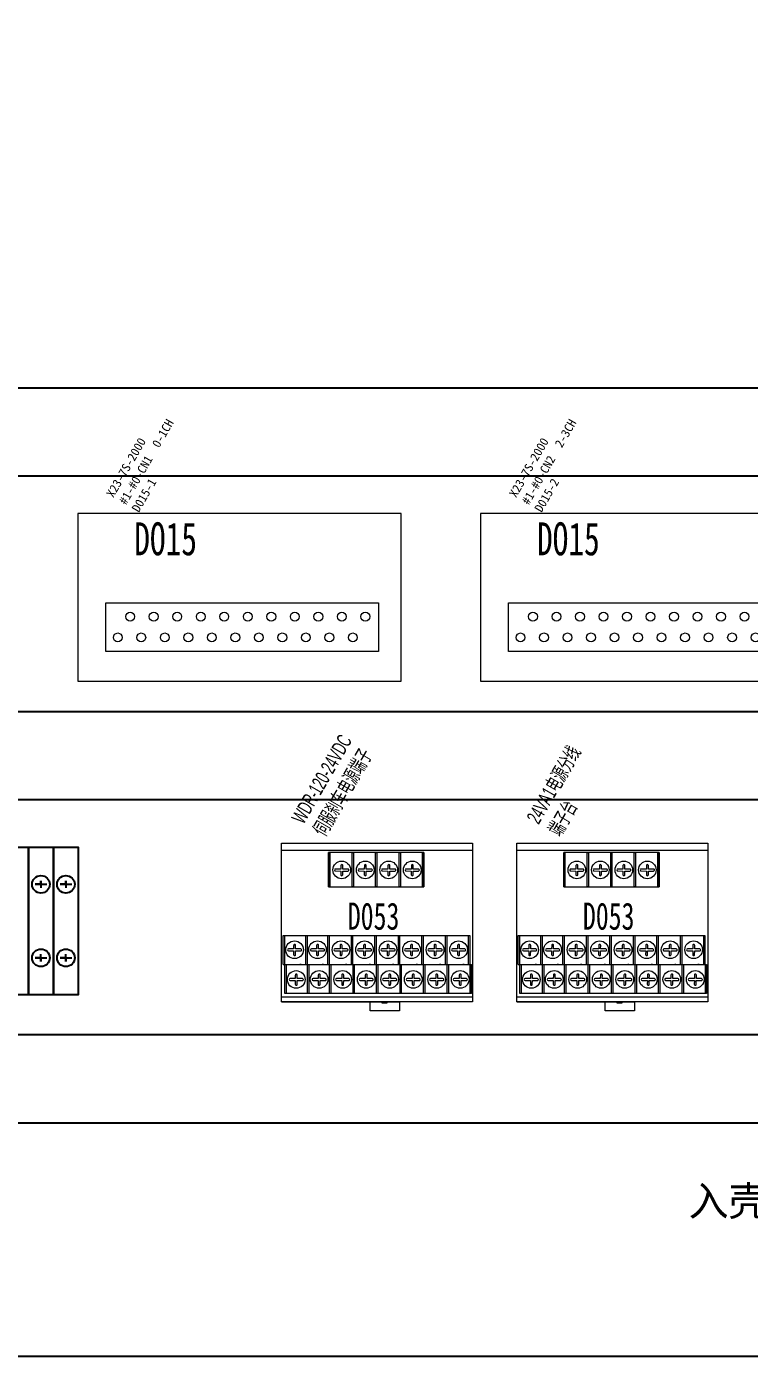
# Model space of a CAD drawing. Header units: millimetres. Extents: x 336 to 12810, y -1577 to 4105.
# Drawn here: x 6649 to 6895, y 940.4 to 1392.7 of the extents above; entities that cross this region are included whole.
import ezdxf

# ---------------------------------------------------------------- set-up
doc = ezdxf.new("R2010")
doc.units = ezdxf.units.MM
doc.layers.add('TEXT', color=2, linetype='Continuous')
doc.layers.add('细实线层', color=7, linetype='Continuous')
doc.styles.add('ST', font='', dxfattribs={"width": 0.8, "height": 300})
doc.styles.get("Standard").update_dxf_attribs({"font": ''})
doc.styles.add('宋', font='', dxfattribs={"width": 0.7})
doc.styles.add('样式 8', font='arial.ttf', dxfattribs={"width": 0.6, "height": 2.5})
doc.styles.get('ST').set_extended_font_data('SimSun')
doc.styles.get('Standard').set_extended_font_data('SimSun')
doc.styles.get('宋').set_extended_font_data('SimSun')

# ---------------------------------------------------------------- blocks, each defined once
blk = doc.blocks.new('D015')
at = {"lineweight": 0}
for p, q in [((4907.11, 1796), (4797.11, 1796)), ((4907.11, 1739), (4907.11, 1796)), ((4797.11, 1739), (4907.11, 1739))]:
    blk.add_line(p, q, dxfattribs=at)
for centre in [(4814.94, 1760.94), (4822.94, 1760.94), (4830.94, 1760.94), (4838.94, 1760.94), (4846.94, 1760.94), (4854.94, 1760.94), (4862.94, 1760.94), (4870.94, 1760.94), (4878.94, 1760.94), (4886.94, 1760.94), (4894.94, 1760.94), (4810.7, 1753.88), (4818.7, 1753.88), (4826.7, 1753.88), (4834.7, 1753.88), (4842.7, 1753.88), (4850.7, 1753.88), (4858.7, 1753.88), (4866.7, 1753.88), (4874.7, 1753.88), (4882.7, 1753.88), (4890.7, 1753.88)]:
    blk.add_circle(centre, 1.5, dxfattribs=at)
at = {"layer": '细实线层', "lineweight": 0}
for p, q in [((4797.11, 1796), (4797.11, 1739)), ((4806.62, 1749.13), (4806.62, 1765.59)), ((4806.62, 1765.59), (4899.47, 1765.59)), ((4899.47, 1765.59), (4899.47, 1749.13)), ((4899.47, 1749.13), (4806.62, 1749.13))]:
    blk.add_line(p, q, dxfattribs=at)
at = {"lineweight": 0, "insert": (4816.32, 1793.01), "char_height": 11.2, "width": 74.3703, "attachment_point": 1, "style": '宋'}
blk.add_mtext('DO15', dxfattribs=at)

msp = doc.modelspace()

# ---------------------------------------------------------------- linework, layer by layer
for p, q in [((7328.84, 1239.811), (6258.84, 1239.811)), ((6258.84, 1159.811), (7328.84, 1159.811)), ((6258.84, 1129.811), (7328.84, 1129.811)), ((6653.866, 1102.2), (6653.866, 1099.8)), ((6653.866, 1101), (6653.866, 1102.2)), ((6662.366, 1102.2), (6662.366, 1099.8)), ((6662.366, 1101), (6662.366, 1102.2)), ((7328.84, 1049.811), (6258.84, 1049.811))]:
    msp.add_line(p, q)
at = {"color": 0}
for p, q in [((6651.866, 1101), (6655.866, 1101)), ((6653.866, 1101), (6651.866, 1101)), ((6660.366, 1101), (6664.366, 1101)), ((6662.366, 1101), (6660.366, 1101)), ((6653.866, 1074.8), (6653.866, 1077.2)), ((6662.366, 1074.8), (6662.366, 1077.2)), ((6651.866, 1076), (6655.866, 1076)), ((6653.866, 1076), (6651.866, 1076)), ((6653.866, 1076), (6653.866, 1074.8)), ((6660.366, 1076), (6664.366, 1076)), ((6662.366, 1076), (6660.366, 1076)), ((6662.366, 1076), (6662.366, 1074.8))]:
    msp.add_line(p, q, dxfattribs=at)
at = {"lineweight": 0}
for p, q in [((6735.773, 1061.015), (6770.877, 1061.015)), ((6775.877, 1061.015), (6765.877, 1061.015)), ((6770.877, 1061.015), (6775.877, 1061.015)), ((6815.773, 1061.015), (6850.877, 1061.015)), ((6855.877, 1061.015), (6845.877, 1061.015)), ((6850.877, 1061.015), (6855.877, 1061.015))]:
    msp.add_line(p, q, dxfattribs=at)
at = {"color": 1}
msp.add_lwpolyline([(6148.29, 1948.1), (7905.608, 1948.1), (7905.608, 940.442), (6148.29, 940.442)], close=True, dxfattribs=at)
msp.add_lwpolyline([(6228.84, 1269.811), (7828.84, 1269.811), (7828.84, 1019.811), (6228.84, 1019.811)], close=True)
at = {"linetype": 'Continuous'}
for points in [[(6641.116, 1063.5), (6649.616, 1063.5), (6649.616, 1113.5), (6641.116, 1113.5)], [(6649.616, 1063.5), (6658.116, 1063.5), (6658.116, 1113.5), (6649.616, 1113.5)], [(6658.116, 1063.5), (6666.616, 1063.5), (6666.616, 1113.5), (6658.116, 1113.5)]]:
    msp.add_lwpolyline(points, close=True, dxfattribs=at)
at = {"lineweight": 0}
for points in [[(6735.773, 1115.015), (6800.773, 1115.015), (6800.773, 1061.015), (6735.773, 1061.015)], [(6735.773, 1112.63), (6800.773, 1112.63), (6800.773, 1062.661), (6735.773, 1062.661)], [(6815.773, 1115.015), (6880.773, 1115.015), (6880.773, 1061.015), (6815.773, 1061.015)], [(6815.773, 1112.63), (6880.773, 1112.63), (6880.773, 1062.661), (6815.773, 1062.661)], [(6751.758, 1100.186), (6784.196, 1100.186), (6784.196, 1111.858), (6751.758, 1111.858)], [(6751.758, 1111.858), (6752.196, 1111.858), (6752.196, 1100.186), (6751.758, 1100.186)], [(6759.758, 1111.858), (6760.196, 1111.858), (6760.196, 1100.186), (6759.758, 1100.186)], [(6767.758, 1111.858), (6768.196, 1111.858), (6768.196, 1100.186), (6767.758, 1100.186)], [(6775.758, 1111.858), (6776.196, 1111.858), (6776.196, 1100.186), (6775.758, 1100.186)], [(6775.758, 1111.858), (6776.196, 1111.858), (6776.196, 1100.186), (6775.758, 1100.186)], [(6783.758, 1111.858), (6784.196, 1111.858), (6784.196, 1100.186), (6783.758, 1100.186)], [(6831.758, 1111.858), (6832.196, 1111.858), (6832.196, 1100.186), (6831.758, 1100.186)], [(6831.758, 1100.186), (6864.196, 1100.186), (6864.196, 1111.858), (6831.758, 1111.858)], [(6839.758, 1111.858), (6840.196, 1111.858), (6840.196, 1100.186), (6839.758, 1100.186)], [(6847.758, 1111.858), (6848.196, 1111.858), (6848.196, 1100.186), (6847.758, 1100.186)], [(6855.758, 1111.858), (6856.196, 1111.858), (6856.196, 1100.186), (6855.758, 1100.186)], [(6855.758, 1111.858), (6856.196, 1111.858), (6856.196, 1100.186), (6855.758, 1100.186)], [(6863.758, 1111.858), (6864.196, 1111.858), (6864.196, 1100.186), (6863.758, 1100.186)], [(6765.877, 1061.015), (6775.877, 1061.015), (6775.877, 1058.015), (6765.877, 1058.015)], [(6769.965, 1061.015), (6771.579, 1061.015), (6771.579, 1060.581), (6769.965, 1060.581)], [(6770.877, 1061.015), (6772.587, 1061.015), (6772.587, 1061.015), (6770.877, 1061.015)], [(6845.877, 1061.015), (6855.877, 1061.015), (6855.877, 1058.015), (6845.877, 1058.015)], [(6849.965, 1061.015), (6851.579, 1061.015), (6851.579, 1060.581), (6849.965, 1060.581)], [(6850.877, 1061.015), (6852.587, 1061.015), (6852.587, 1061.015), (6850.877, 1061.015)]]:
    msp.add_lwpolyline(points, close=True, dxfattribs=at)
for points in [[(6754.143, 1105.542), (6755.912, 1105.528)], [(6755.917, 1106.198), (6754.148, 1106.21)], [(6755.912, 1105.528), (6755.902, 1104.265)], [(6755.93, 1107.383), (6755.926, 1107.383), (6755.917, 1106.198)], [(6756.57, 1104.26), (6756.574, 1104.26), (6756.583, 1105.523)], [(6756.583, 1105.523), (6758.324, 1105.51), (6758.324, 1105.514)], [(6756.588, 1106.193), (6756.597, 1107.378)], [(6758.329, 1106.182), (6756.588, 1106.193)], [(6762.143, 1105.542), (6763.912, 1105.528)], [(6763.917, 1106.198), (6762.148, 1106.21)], [(6763.912, 1105.528), (6763.902, 1104.265)], [(6763.93, 1107.383), (6763.926, 1107.383), (6763.917, 1106.198)], [(6764.57, 1104.26), (6764.574, 1104.26), (6764.583, 1105.523)], [(6764.583, 1105.523), (6766.324, 1105.51), (6766.324, 1105.514)], [(6764.588, 1106.193), (6764.597, 1107.378)], [(6766.329, 1106.182), (6764.588, 1106.193)], [(6770.143, 1105.542), (6771.912, 1105.528)], [(6771.917, 1106.198), (6770.148, 1106.21)], [(6771.912, 1105.528), (6771.902, 1104.265)], [(6771.93, 1107.383), (6771.926, 1107.383), (6771.917, 1106.198)], [(6772.57, 1104.26), (6772.574, 1104.26), (6772.583, 1105.523)], [(6772.583, 1105.523), (6774.324, 1105.51), (6774.324, 1105.514)], [(6772.588, 1106.193), (6772.597, 1107.378)], [(6774.329, 1106.182), (6772.588, 1106.193)], [(6778.143, 1105.542), (6779.912, 1105.528)], [(6779.917, 1106.198), (6778.148, 1106.21)], [(6779.912, 1105.528), (6779.902, 1104.265)], [(6779.93, 1107.383), (6779.926, 1107.383), (6779.917, 1106.198)], [(6780.57, 1104.26), (6780.574, 1104.26), (6780.583, 1105.523)], [(6780.583, 1105.523), (6782.324, 1105.51), (6782.324, 1105.514)], [(6780.588, 1106.193), (6780.597, 1107.378)], [(6782.329, 1106.182), (6780.588, 1106.193)], [(6834.143, 1105.542), (6835.912, 1105.528)], [(6835.917, 1106.198), (6834.148, 1106.21)], [(6835.912, 1105.528), (6835.902, 1104.265)], [(6835.93, 1107.383), (6835.926, 1107.383), (6835.917, 1106.198)], [(6836.57, 1104.26), (6836.574, 1104.26), (6836.583, 1105.523)], [(6836.583, 1105.523), (6838.324, 1105.51), (6838.324, 1105.514)], [(6836.588, 1106.193), (6836.597, 1107.378)], [(6838.329, 1106.182), (6836.588, 1106.193)], [(6842.143, 1105.542), (6843.912, 1105.528)], [(6843.917, 1106.198), (6842.148, 1106.21)], [(6843.912, 1105.528), (6843.902, 1104.265)], [(6843.93, 1107.383), (6843.926, 1107.383), (6843.917, 1106.198)], [(6844.57, 1104.26), (6844.574, 1104.26), (6844.583, 1105.523)], [(6844.583, 1105.523), (6846.324, 1105.51), (6846.324, 1105.514)], [(6844.588, 1106.193), (6844.597, 1107.378)], [(6846.329, 1106.182), (6844.588, 1106.193)], [(6850.143, 1105.542), (6851.912, 1105.528)], [(6851.917, 1106.198), (6850.148, 1106.21)], [(6851.912, 1105.528), (6851.902, 1104.265)], [(6851.93, 1107.383), (6851.926, 1107.383), (6851.917, 1106.198)], [(6852.57, 1104.26), (6852.574, 1104.26), (6852.583, 1105.523)], [(6852.583, 1105.523), (6854.324, 1105.51), (6854.324, 1105.514)], [(6852.588, 1106.193), (6852.597, 1107.378)], [(6854.329, 1106.182), (6852.588, 1106.193)], [(6858.143, 1105.542), (6859.912, 1105.528)], [(6859.917, 1106.198), (6858.148, 1106.21)], [(6859.912, 1105.528), (6859.902, 1104.265)], [(6859.93, 1107.383), (6859.926, 1107.383), (6859.917, 1106.198)], [(6860.57, 1104.26), (6860.574, 1104.26), (6860.583, 1105.523)], [(6860.583, 1105.523), (6862.324, 1105.51), (6862.324, 1105.514)], [(6860.588, 1106.193), (6860.597, 1107.378)], [(6862.329, 1106.182), (6860.588, 1106.193)], [(6736.276, 1083.59), (6799.84, 1083.59)], [(6736.276, 1073.737), (6736.276, 1083.59), (6736.714, 1083.59), (6736.714, 1073.737)], [(6744.003, 1073.737), (6744.003, 1083.59), (6744.441, 1083.59), (6744.441, 1073.737)], [(6751.508, 1073.737), (6751.508, 1083.59), (6751.946, 1083.59), (6751.946, 1073.737)], [(6759.508, 1073.737), (6759.508, 1083.59), (6759.946, 1083.59), (6759.946, 1073.737)], [(6767.508, 1073.737), (6767.508, 1083.59), (6767.946, 1083.59), (6767.946, 1073.737)], [(6775.508, 1073.737), (6775.508, 1083.59), (6775.946, 1083.59), (6775.946, 1073.737)], [(6783.508, 1073.737), (6783.508, 1083.59), (6783.946, 1083.59), (6783.946, 1073.737)], [(6791.508, 1073.737), (6791.508, 1083.59), (6791.946, 1083.59), (6791.946, 1073.737)], [(6799.402, 1073.737), (6799.402, 1083.59), (6799.84, 1083.59), (6799.84, 1073.737)], [(6816.276, 1083.59), (6879.84, 1083.59)], [(6816.276, 1073.737), (6816.276, 1083.59), (6816.714, 1083.59), (6816.714, 1073.737)], [(6824.003, 1073.737), (6824.003, 1083.59), (6824.441, 1083.59), (6824.441, 1073.737)], [(6831.508, 1073.737), (6831.508, 1083.59), (6831.946, 1083.59), (6831.946, 1073.737)], [(6839.508, 1073.737), (6839.508, 1083.59), (6839.946, 1083.59), (6839.946, 1073.737)], [(6847.508, 1073.737), (6847.508, 1083.59), (6847.946, 1083.59), (6847.946, 1073.737)], [(6855.508, 1073.737), (6855.508, 1083.59), (6855.946, 1083.59), (6855.946, 1073.737)], [(6863.508, 1073.737), (6863.508, 1083.59), (6863.946, 1083.59), (6863.946, 1073.737)], [(6871.508, 1073.737), (6871.508, 1083.59), (6871.946, 1083.59), (6871.946, 1073.737)], [(6879.402, 1073.737), (6879.402, 1083.59), (6879.84, 1083.59), (6879.84, 1073.737)], [(6738.093, 1078.376), (6739.861, 1078.363)], [(6739.866, 1079.032), (6738.098, 1079.044)], [(6739.861, 1078.363), (6739.852, 1077.1)], [(6739.879, 1080.217), (6739.875, 1080.217), (6739.866, 1079.032)], [(6740.519, 1077.095), (6740.523, 1077.095), (6740.533, 1078.358)], [(6740.533, 1078.358), (6742.273, 1078.344), (6742.274, 1078.348)], [(6740.538, 1079.028), (6740.547, 1080.212)], [(6742.279, 1079.016), (6740.538, 1079.028)], [(6745.893, 1078.392), (6747.662, 1078.379)], [(6747.667, 1079.048), (6745.899, 1079.06)], [(6747.662, 1078.379), (6747.652, 1077.116)], [(6747.68, 1080.233), (6747.676, 1080.233), (6747.667, 1079.048)], [(6748.32, 1077.111), (6748.324, 1077.11), (6748.334, 1078.373)], [(6748.334, 1078.373), (6750.074, 1078.36), (6750.074, 1078.364)], [(6748.339, 1079.043), (6748.348, 1080.228)], [(6750.079, 1079.032), (6748.339, 1079.043)], [(6753.893, 1078.392), (6755.662, 1078.379)], [(6755.667, 1079.048), (6753.899, 1079.06)], [(6755.662, 1078.379), (6755.652, 1077.116)], [(6755.68, 1080.233), (6755.676, 1080.233), (6755.667, 1079.048)], [(6756.32, 1077.111), (6756.324, 1077.11), (6756.334, 1078.373)], [(6756.334, 1078.373), (6758.074, 1078.36), (6758.074, 1078.364)], [(6756.339, 1079.043), (6756.348, 1080.228)], [(6758.079, 1079.032), (6756.339, 1079.043)], [(6761.893, 1078.392), (6763.662, 1078.379)], [(6763.667, 1079.048), (6761.899, 1079.06)], [(6763.662, 1078.379), (6763.652, 1077.116)], [(6763.68, 1080.233), (6763.676, 1080.233), (6763.667, 1079.048)], [(6764.32, 1077.111), (6764.324, 1077.11), (6764.334, 1078.373)], [(6764.334, 1078.373), (6766.074, 1078.36), (6766.074, 1078.364)], [(6764.339, 1079.043), (6764.348, 1080.228)], [(6766.079, 1079.032), (6764.339, 1079.043)], [(6769.893, 1078.392), (6771.662, 1078.379)], [(6771.667, 1079.048), (6769.899, 1079.06)], [(6771.662, 1078.379), (6771.652, 1077.116)], [(6771.68, 1080.233), (6771.676, 1080.233), (6771.667, 1079.048)], [(6772.32, 1077.111), (6772.324, 1077.11), (6772.334, 1078.373)], [(6772.334, 1078.373), (6774.074, 1078.36), (6774.074, 1078.364)], [(6772.339, 1079.043), (6772.348, 1080.228)], [(6774.079, 1079.032), (6772.339, 1079.043)], [(6777.893, 1078.392), (6779.662, 1078.379)], [(6779.667, 1079.048), (6777.899, 1079.06)], [(6779.662, 1078.379), (6779.652, 1077.116)], [(6779.68, 1080.233), (6779.676, 1080.233), (6779.667, 1079.048)], [(6780.32, 1077.111), (6780.324, 1077.11), (6780.334, 1078.373)], [(6780.334, 1078.373), (6782.074, 1078.36), (6782.074, 1078.364)], [(6780.339, 1079.043), (6780.348, 1080.228)], [(6782.079, 1079.032), (6780.339, 1079.043)], [(6785.893, 1078.392), (6787.662, 1078.379)], [(6787.667, 1079.048), (6785.899, 1079.06)], [(6787.662, 1078.379), (6787.652, 1077.116)], [(6787.68, 1080.233), (6787.676, 1080.233), (6787.667, 1079.048)], [(6788.32, 1077.111), (6788.324, 1077.11), (6788.334, 1078.373)], [(6788.334, 1078.373), (6790.074, 1078.36), (6790.074, 1078.364)], [(6788.339, 1079.043), (6788.348, 1080.228)], [(6790.079, 1079.032), (6788.339, 1079.043)], [(6793.893, 1078.392), (6795.662, 1078.379)], [(6795.667, 1079.048), (6793.899, 1079.06)], [(6795.662, 1078.379), (6795.652, 1077.116)], [(6795.68, 1080.233), (6795.676, 1080.233), (6795.667, 1079.048)], [(6796.32, 1077.111), (6796.324, 1077.11), (6796.334, 1078.373)], [(6796.334, 1078.373), (6798.074, 1078.36), (6798.074, 1078.364)], [(6796.339, 1079.043), (6796.348, 1080.228)], [(6798.079, 1079.032), (6796.339, 1079.043)], [(6818.093, 1078.376), (6819.861, 1078.363)], [(6819.866, 1079.032), (6818.098, 1079.044)], [(6819.861, 1078.363), (6819.852, 1077.1)], [(6819.879, 1080.217), (6819.875, 1080.217), (6819.866, 1079.032)], [(6820.519, 1077.095), (6820.523, 1077.095), (6820.533, 1078.358)], [(6820.533, 1078.358), (6822.273, 1078.344), (6822.274, 1078.348)], [(6820.538, 1079.028), (6820.547, 1080.212)], [(6822.279, 1079.016), (6820.538, 1079.028)], [(6825.893, 1078.392), (6827.662, 1078.379)], [(6827.667, 1079.048), (6825.899, 1079.06)], [(6827.662, 1078.379), (6827.652, 1077.116)], [(6827.68, 1080.233), (6827.676, 1080.233), (6827.667, 1079.048)], [(6828.32, 1077.111), (6828.324, 1077.11), (6828.334, 1078.373)], [(6828.334, 1078.373), (6830.074, 1078.36), (6830.074, 1078.364)], [(6828.339, 1079.043), (6828.348, 1080.228)], [(6830.079, 1079.032), (6828.339, 1079.043)], [(6833.893, 1078.392), (6835.662, 1078.379)], [(6835.667, 1079.048), (6833.899, 1079.06)], [(6835.662, 1078.379), (6835.652, 1077.116)], [(6835.68, 1080.233), (6835.676, 1080.233), (6835.667, 1079.048)], [(6836.32, 1077.111), (6836.324, 1077.11), (6836.334, 1078.373)], [(6836.334, 1078.373), (6838.074, 1078.36), (6838.074, 1078.364)], [(6836.339, 1079.043), (6836.348, 1080.228)], [(6838.079, 1079.032), (6836.339, 1079.043)], [(6841.893, 1078.392), (6843.662, 1078.379)], [(6843.667, 1079.048), (6841.899, 1079.06)], [(6843.662, 1078.379), (6843.652, 1077.116)], [(6843.68, 1080.233), (6843.676, 1080.233), (6843.667, 1079.048)], [(6844.32, 1077.111), (6844.324, 1077.11), (6844.334, 1078.373)], [(6844.334, 1078.373), (6846.074, 1078.36), (6846.074, 1078.364)], [(6844.339, 1079.043), (6844.348, 1080.228)], [(6846.079, 1079.032), (6844.339, 1079.043)], [(6849.893, 1078.392), (6851.662, 1078.379)], [(6851.667, 1079.048), (6849.899, 1079.06)], [(6851.662, 1078.379), (6851.652, 1077.116)], [(6851.68, 1080.233), (6851.676, 1080.233), (6851.667, 1079.048)], [(6852.32, 1077.111), (6852.324, 1077.11), (6852.334, 1078.373)], [(6852.334, 1078.373), (6854.074, 1078.36), (6854.074, 1078.364)], [(6852.339, 1079.043), (6852.348, 1080.228)], [(6854.079, 1079.032), (6852.339, 1079.043)], [(6857.893, 1078.392), (6859.662, 1078.379)], [(6859.667, 1079.048), (6857.899, 1079.06)], [(6859.662, 1078.379), (6859.652, 1077.116)], [(6859.68, 1080.233), (6859.676, 1080.233), (6859.667, 1079.048)], [(6860.32, 1077.111), (6860.324, 1077.11), (6860.334, 1078.373)], [(6860.334, 1078.373), (6862.074, 1078.36), (6862.074, 1078.364)], [(6860.339, 1079.043), (6860.348, 1080.228)], [(6862.079, 1079.032), (6860.339, 1079.043)], [(6865.893, 1078.392), (6867.662, 1078.379)], [(6867.667, 1079.048), (6865.899, 1079.06)], [(6867.662, 1078.379), (6867.652, 1077.116)], [(6867.68, 1080.233), (6867.676, 1080.233), (6867.667, 1079.048)], [(6868.32, 1077.111), (6868.324, 1077.11), (6868.334, 1078.373)], [(6868.334, 1078.373), (6870.074, 1078.36), (6870.074, 1078.364)], [(6868.339, 1079.043), (6868.348, 1080.228)], [(6870.079, 1079.032), (6868.339, 1079.043)], [(6873.893, 1078.392), (6875.662, 1078.379)], [(6875.667, 1079.048), (6873.899, 1079.06)], [(6875.662, 1078.379), (6875.652, 1077.116)], [(6875.68, 1080.233), (6875.676, 1080.233), (6875.667, 1079.048)], [(6876.32, 1077.111), (6876.324, 1077.11), (6876.334, 1078.373)], [(6876.334, 1078.373), (6878.074, 1078.36), (6878.074, 1078.364)], [(6876.339, 1079.043), (6876.348, 1080.228)], [(6878.079, 1079.032), (6876.339, 1079.043)], [(6736.276, 1073.737), (6800.405, 1073.737)], [(6737.278, 1073.737), (6737.278, 1063.884), (6736.84, 1063.884), (6736.84, 1073.737)], [(6799.967, 1073.737), (6799.967, 1063.884), (6736.84, 1063.884), (6736.84, 1073.737)], [(6736.84, 1073.737), (6737.278, 1073.737)], [(6742.467, 1073.737), (6742.029, 1073.737)], [(6745.006, 1073.737), (6745.006, 1063.884), (6744.568, 1063.884), (6744.568, 1073.737)], [(6744.568, 1073.737), (6745.006, 1073.737)], [(6749.972, 1073.737), (6749.534, 1073.737)], [(6752.511, 1073.737), (6752.511, 1063.884), (6752.073, 1063.884), (6752.073, 1073.737)], [(6752.073, 1073.737), (6752.511, 1073.737)], [(6757.972, 1073.737), (6757.534, 1073.737)], [(6760.511, 1073.737), (6760.511, 1063.884), (6760.073, 1063.884), (6760.073, 1073.737)], [(6760.073, 1073.737), (6760.511, 1073.737)], [(6765.972, 1073.737), (6765.534, 1073.737)], [(6768.511, 1073.737), (6768.511, 1063.884), (6768.073, 1063.884), (6768.073, 1073.737)], [(6768.073, 1073.737), (6768.511, 1073.737)], [(6773.972, 1073.737), (6773.534, 1073.737)], [(6776.511, 1073.737), (6776.511, 1063.884), (6776.073, 1063.884), (6776.073, 1073.737)], [(6776.073, 1073.737), (6776.511, 1073.737)], [(6781.972, 1073.737), (6781.534, 1073.737)], [(6784.511, 1073.737), (6784.511, 1063.884), (6784.073, 1063.884), (6784.073, 1073.737)], [(6784.073, 1073.737), (6784.511, 1073.737)], [(6789.972, 1073.737), (6789.534, 1073.737)], [(6792.511, 1073.737), (6792.511, 1063.884), (6792.073, 1063.884), (6792.073, 1073.737)], [(6792.073, 1073.737), (6792.511, 1073.737)], [(6797.866, 1073.737), (6797.428, 1073.737)], [(6800.405, 1073.737), (6800.405, 1063.884), (6799.967, 1063.884), (6799.967, 1073.737)], [(6816.276, 1073.737), (6880.405, 1073.737)], [(6879.967, 1073.737), (6879.967, 1063.884), (6816.84, 1063.884), (6816.84, 1073.737)], [(6817.278, 1073.737), (6817.278, 1063.884), (6816.84, 1063.884), (6816.84, 1073.737)], [(6816.84, 1073.737), (6817.278, 1073.737)], [(6822.467, 1073.737), (6822.029, 1073.737)], [(6825.006, 1073.737), (6825.006, 1063.884), (6824.568, 1063.884), (6824.568, 1073.737)], [(6824.568, 1073.737), (6825.006, 1073.737)], [(6829.972, 1073.737), (6829.534, 1073.737)], [(6832.511, 1073.737), (6832.511, 1063.884), (6832.073, 1063.884), (6832.073, 1073.737)], [(6832.073, 1073.737), (6832.511, 1073.737)], [(6837.972, 1073.737), (6837.534, 1073.737)], [(6840.511, 1073.737), (6840.511, 1063.884), (6840.073, 1063.884), (6840.073, 1073.737)], [(6840.073, 1073.737), (6840.511, 1073.737)], [(6845.972, 1073.737), (6845.534, 1073.737)], [(6848.511, 1073.737), (6848.511, 1063.884), (6848.073, 1063.884), (6848.073, 1073.737)], [(6848.073, 1073.737), (6848.511, 1073.737)], [(6853.972, 1073.737), (6853.534, 1073.737)], [(6856.511, 1073.737), (6856.511, 1063.884), (6856.073, 1063.884), (6856.073, 1073.737)], [(6856.073, 1073.737), (6856.511, 1073.737)], [(6861.972, 1073.737), (6861.534, 1073.737)], [(6864.511, 1073.737), (6864.511, 1063.884), (6864.073, 1063.884), (6864.073, 1073.737)], [(6864.073, 1073.737), (6864.511, 1073.737)], [(6869.972, 1073.737), (6869.534, 1073.737)], [(6872.511, 1073.737), (6872.511, 1063.884), (6872.073, 1063.884), (6872.073, 1073.737)], [(6872.073, 1073.737), (6872.511, 1073.737)], [(6877.866, 1073.737), (6877.428, 1073.737)], [(6880.405, 1073.737), (6880.405, 1063.884), (6879.967, 1063.884), (6879.967, 1073.737)], [(6738.657, 1068.285), (6740.426, 1068.271)], [(6740.431, 1068.941), (6738.662, 1068.952)], [(6740.426, 1068.271), (6740.416, 1067.008)], [(6740.444, 1070.126), (6740.44, 1070.126), (6740.431, 1068.941)], [(6741.084, 1067.003), (6741.088, 1067.003), (6741.097, 1068.266)], [(6741.097, 1068.266), (6742.838, 1068.253), (6742.838, 1068.257)], [(6741.102, 1068.936), (6741.112, 1070.121)], [(6742.843, 1068.924), (6741.102, 1068.936)], [(6746.458, 1068.3), (6748.226, 1068.287)], [(6748.231, 1068.956), (6746.463, 1068.968)], [(6748.226, 1068.287), (6748.217, 1067.024)], [(6748.244, 1070.141), (6748.24, 1070.141), (6748.231, 1068.956)], [(6748.884, 1067.019), (6748.888, 1067.019), (6748.898, 1068.282)], [(6748.898, 1068.282), (6750.638, 1068.268), (6750.638, 1068.272)], [(6748.903, 1068.952), (6748.912, 1070.136)], [(6750.644, 1068.94), (6748.903, 1068.952)], [(6754.458, 1068.3), (6756.226, 1068.287)], [(6756.231, 1068.956), (6754.463, 1068.968)], [(6756.226, 1068.287), (6756.217, 1067.024)], [(6756.244, 1070.141), (6756.24, 1070.141), (6756.231, 1068.956)], [(6756.884, 1067.019), (6756.888, 1067.019), (6756.898, 1068.282)], [(6756.898, 1068.282), (6758.638, 1068.268), (6758.638, 1068.272)], [(6756.903, 1068.952), (6756.912, 1070.136)], [(6758.644, 1068.94), (6756.903, 1068.952)], [(6762.458, 1068.3), (6764.226, 1068.287)], [(6764.231, 1068.956), (6762.463, 1068.968)], [(6764.226, 1068.287), (6764.217, 1067.024)], [(6764.244, 1070.141), (6764.24, 1070.141), (6764.231, 1068.956)], [(6764.884, 1067.019), (6764.888, 1067.019), (6764.898, 1068.282)], [(6764.898, 1068.282), (6766.638, 1068.268), (6766.638, 1068.272)], [(6764.903, 1068.952), (6764.912, 1070.136)], [(6766.644, 1068.94), (6764.903, 1068.952)], [(6770.458, 1068.3), (6772.226, 1068.287)], [(6772.231, 1068.956), (6770.463, 1068.968)], [(6772.226, 1068.287), (6772.217, 1067.024)], [(6772.244, 1070.141), (6772.24, 1070.141), (6772.231, 1068.956)], [(6772.884, 1067.019), (6772.888, 1067.019), (6772.898, 1068.282)], [(6772.898, 1068.282), (6774.638, 1068.268), (6774.638, 1068.272)], [(6772.903, 1068.952), (6772.912, 1070.136)], [(6774.644, 1068.94), (6772.903, 1068.952)], [(6778.458, 1068.3), (6780.226, 1068.287)], [(6780.231, 1068.956), (6778.463, 1068.968)], [(6780.226, 1068.287), (6780.217, 1067.024)], [(6780.244, 1070.141), (6780.24, 1070.141), (6780.231, 1068.956)], [(6780.884, 1067.019), (6780.888, 1067.019), (6780.898, 1068.282)], [(6780.898, 1068.282), (6782.638, 1068.268), (6782.638, 1068.272)], [(6780.903, 1068.952), (6780.912, 1070.136)], [(6782.644, 1068.94), (6780.903, 1068.952)], [(6786.458, 1068.3), (6788.226, 1068.287)], [(6788.231, 1068.956), (6786.463, 1068.968)], [(6788.226, 1068.287), (6788.217, 1067.024)], [(6788.244, 1070.141), (6788.24, 1070.141), (6788.231, 1068.956)], [(6788.884, 1067.019), (6788.888, 1067.019), (6788.898, 1068.282)], [(6788.898, 1068.282), (6790.638, 1068.268), (6790.638, 1068.272)], [(6788.903, 1068.952), (6788.912, 1070.136)], [(6790.644, 1068.94), (6788.903, 1068.952)], [(6794.458, 1068.3), (6796.226, 1068.287)], [(6796.231, 1068.956), (6794.463, 1068.968)], [(6796.226, 1068.287), (6796.217, 1067.024)], [(6796.244, 1070.141), (6796.24, 1070.141), (6796.231, 1068.956)], [(6796.884, 1067.019), (6796.888, 1067.019), (6796.898, 1068.282)], [(6796.898, 1068.282), (6798.638, 1068.268), (6798.638, 1068.272)], [(6796.903, 1068.952), (6796.912, 1070.136)], [(6798.644, 1068.94), (6796.903, 1068.952)], [(6818.657, 1068.285), (6820.426, 1068.271)], [(6820.431, 1068.941), (6818.662, 1068.952)], [(6820.426, 1068.271), (6820.416, 1067.008)], [(6820.444, 1070.126), (6820.44, 1070.126), (6820.431, 1068.941)], [(6821.084, 1067.003), (6821.088, 1067.003), (6821.097, 1068.266)], [(6821.097, 1068.266), (6822.838, 1068.253), (6822.838, 1068.257)], [(6821.102, 1068.936), (6821.112, 1070.121)], [(6822.843, 1068.924), (6821.102, 1068.936)], [(6826.458, 1068.3), (6828.226, 1068.287)], [(6828.231, 1068.956), (6826.463, 1068.968)], [(6828.226, 1068.287), (6828.217, 1067.024)], [(6828.244, 1070.141), (6828.24, 1070.141), (6828.231, 1068.956)], [(6828.884, 1067.019), (6828.888, 1067.019), (6828.898, 1068.282)], [(6828.898, 1068.282), (6830.638, 1068.268), (6830.638, 1068.272)], [(6828.903, 1068.952), (6828.912, 1070.136)], [(6830.644, 1068.94), (6828.903, 1068.952)], [(6834.458, 1068.3), (6836.226, 1068.287)], [(6836.231, 1068.956), (6834.463, 1068.968)], [(6836.226, 1068.287), (6836.217, 1067.024)], [(6836.244, 1070.141), (6836.24, 1070.141), (6836.231, 1068.956)], [(6836.884, 1067.019), (6836.888, 1067.019), (6836.898, 1068.282)], [(6836.898, 1068.282), (6838.638, 1068.268), (6838.638, 1068.272)], [(6836.903, 1068.952), (6836.912, 1070.136)], [(6838.644, 1068.94), (6836.903, 1068.952)], [(6842.458, 1068.3), (6844.226, 1068.287)], [(6844.231, 1068.956), (6842.463, 1068.968)], [(6844.226, 1068.287), (6844.217, 1067.024)], [(6844.244, 1070.141), (6844.24, 1070.141), (6844.231, 1068.956)], [(6844.884, 1067.019), (6844.888, 1067.019), (6844.898, 1068.282)], [(6844.898, 1068.282), (6846.638, 1068.268), (6846.638, 1068.272)], [(6844.903, 1068.952), (6844.912, 1070.136)], [(6846.644, 1068.94), (6844.903, 1068.952)], [(6850.458, 1068.3), (6852.226, 1068.287)], [(6852.231, 1068.956), (6850.463, 1068.968)], [(6852.226, 1068.287), (6852.217, 1067.024)], [(6852.244, 1070.141), (6852.24, 1070.141), (6852.231, 1068.956)], [(6852.884, 1067.019), (6852.888, 1067.019), (6852.898, 1068.282)], [(6852.898, 1068.282), (6854.638, 1068.268), (6854.638, 1068.272)], [(6852.903, 1068.952), (6852.912, 1070.136)], [(6854.644, 1068.94), (6852.903, 1068.952)], [(6858.458, 1068.3), (6860.226, 1068.287)], [(6860.231, 1068.956), (6858.463, 1068.968)], [(6860.226, 1068.287), (6860.217, 1067.024)], [(6860.244, 1070.141), (6860.24, 1070.141), (6860.231, 1068.956)], [(6860.884, 1067.019), (6860.888, 1067.019), (6860.898, 1068.282)], [(6860.898, 1068.282), (6862.638, 1068.268), (6862.638, 1068.272)], [(6860.903, 1068.952), (6860.912, 1070.136)], [(6862.644, 1068.94), (6860.903, 1068.952)], [(6866.458, 1068.3), (6868.226, 1068.287)], [(6868.231, 1068.956), (6866.463, 1068.968)], [(6868.226, 1068.287), (6868.217, 1067.024)], [(6868.244, 1070.141), (6868.24, 1070.141), (6868.231, 1068.956)], [(6868.884, 1067.019), (6868.888, 1067.019), (6868.898, 1068.282)], [(6868.898, 1068.282), (6870.638, 1068.268), (6870.638, 1068.272)], [(6868.903, 1068.952), (6868.912, 1070.136)], [(6870.644, 1068.94), (6868.903, 1068.952)], [(6874.458, 1068.3), (6876.226, 1068.287)], [(6876.231, 1068.956), (6874.463, 1068.968)], [(6876.226, 1068.287), (6876.217, 1067.024)], [(6876.244, 1070.141), (6876.24, 1070.141), (6876.231, 1068.956)], [(6876.884, 1067.019), (6876.888, 1067.019), (6876.898, 1068.282)], [(6876.898, 1068.282), (6878.638, 1068.268), (6878.638, 1068.272)], [(6876.903, 1068.952), (6876.912, 1070.136)], [(6878.644, 1068.94), (6876.903, 1068.952)]]:
    msp.add_lwpolyline(points, dxfattribs=at)
for centre in [(6756.232, 1105.897), (6764.232, 1105.897), (6772.232, 1105.897), (6780.232, 1105.897), (6836.232, 1105.897), (6844.232, 1105.897), (6852.232, 1105.897), (6860.232, 1105.897), (6740.182, 1078.732), (6747.983, 1078.747), (6755.983, 1078.747), (6763.983, 1078.747), (6771.983, 1078.747), (6779.983, 1078.747), (6787.983, 1078.747), (6795.983, 1078.747), (6820.182, 1078.732), (6827.983, 1078.747), (6835.983, 1078.747), (6843.983, 1078.747), (6851.983, 1078.747), (6859.983, 1078.747), (6867.983, 1078.747), (6875.983, 1078.747), (6740.746, 1068.64), (6748.547, 1068.655), (6756.547, 1068.655), (6764.547, 1068.655), (6772.547, 1068.655), (6780.547, 1068.655), (6788.547, 1068.655), (6796.547, 1068.655), (6820.746, 1068.64), (6828.547, 1068.655), (6836.547, 1068.655), (6844.547, 1068.655), (6852.547, 1068.655), (6860.547, 1068.655), (6868.547, 1068.655), (6876.547, 1068.655)]:
    msp.add_circle(centre, 3, dxfattribs=at)
for centre in [(6653.866, 1101), (6662.366, 1101)]:
    msp.add_circle(centre, 3)
at = {"color": 0}
for centre in [(6653.866, 1076), (6662.366, 1076)]:
    msp.add_circle(centre, 3, dxfattribs=at)
at = {"lineweight": 0}
for centre, radius, start, end in [((6754.146, 1105.876), 0.334, 89.56238, 269.56238), ((6756.236, 1104.263), 0.334, 179.56238, 359.56238), ((6756.232, 1105.897), 1.5, 101.62647, 101.79811), ((6756.264, 1107.38), 0.334, 355.15261, 182.43139), ((6756.232, 1105.897), 1.5, 75.91869, 75.95753), ((6758.326, 1105.848), 0.334, 269.56238, 89.67132), ((6762.146, 1105.876), 0.334, 89.56238, 269.56238), ((6764.236, 1104.263), 0.334, 179.56238, 359.56238), ((6764.232, 1105.897), 1.5, 101.62647, 101.79811), ((6764.264, 1107.38), 0.334, 355.15261, 182.43139), ((6764.232, 1105.897), 1.5, 75.91869, 75.95753), ((6766.326, 1105.848), 0.334, 269.56238, 89.67132), ((6770.146, 1105.876), 0.334, 89.56238, 269.56238), ((6772.236, 1104.263), 0.334, 179.56238, 359.56238), ((6772.232, 1105.897), 1.5, 101.62647, 101.79811), ((6772.264, 1107.38), 0.334, 355.15261, 182.43139), ((6772.232, 1105.897), 1.5, 75.91869, 75.95753), ((6774.326, 1105.848), 0.334, 269.56238, 89.67132), ((6778.146, 1105.876), 0.334, 89.56238, 269.56238), ((6780.236, 1104.263), 0.334, 179.56238, 359.56238), ((6780.232, 1105.897), 1.5, 101.62647, 101.79811), ((6780.264, 1107.38), 0.334, 355.15261, 182.43139), ((6780.232, 1105.897), 1.5, 75.91869, 75.95753), ((6782.326, 1105.848), 0.334, 269.56238, 89.67132), ((6834.146, 1105.876), 0.334, 89.56238, 269.56238), ((6836.236, 1104.263), 0.334, 179.56238, 359.56238), ((6836.232, 1105.897), 1.5, 101.62647, 101.79811), ((6836.264, 1107.38), 0.334, 355.15261, 182.43139), ((6836.232, 1105.897), 1.5, 75.91869, 75.95753), ((6838.326, 1105.848), 0.334, 269.56238, 89.67132), ((6842.146, 1105.876), 0.334, 89.56238, 269.56238), ((6844.236, 1104.263), 0.334, 179.56238, 359.56238), ((6844.232, 1105.897), 1.5, 101.62647, 101.79811), ((6844.264, 1107.38), 0.334, 355.15261, 182.43139), ((6844.232, 1105.897), 1.5, 75.91869, 75.95753), ((6846.326, 1105.848), 0.334, 269.56238, 89.67132), ((6850.146, 1105.876), 0.334, 89.56238, 269.56238), ((6852.236, 1104.263), 0.334, 179.56238, 359.56238), ((6852.232, 1105.897), 1.5, 101.62647, 101.79811), ((6852.264, 1107.38), 0.334, 355.15261, 182.43139), ((6852.232, 1105.897), 1.5, 75.91869, 75.95753), ((6854.326, 1105.848), 0.334, 269.56238, 89.67132), ((6858.146, 1105.876), 0.334, 89.56238, 269.56238), ((6860.236, 1104.263), 0.334, 179.56238, 359.56238), ((6860.232, 1105.897), 1.5, 101.62647, 101.79811), ((6860.264, 1107.38), 0.334, 355.15261, 182.43139), ((6860.232, 1105.897), 1.5, 75.91869, 75.95753), ((6862.326, 1105.848), 0.334, 269.56238, 89.67132), ((6738.095, 1078.71), 0.334, 89.56238, 269.56238), ((6740.186, 1077.097), 0.334, 179.56238, 359.56238), ((6740.182, 1078.732), 1.5, 101.62647, 101.79811), ((6740.213, 1080.215), 0.334, 355.15261, 182.43139), ((6740.182, 1078.732), 1.5, 75.91869, 75.95753), ((6742.276, 1078.682), 0.334, 269.56238, 89.67132), ((6745.896, 1078.726), 0.334, 89.56238, 269.56238), ((6747.986, 1077.113), 0.334, 179.56238, 359.56238), ((6747.983, 1078.747), 1.5, 101.62647, 101.79811), ((6748.014, 1080.231), 0.334, 355.15261, 182.43139), ((6747.983, 1078.747), 1.5, 75.91869, 75.95753), ((6750.077, 1078.698), 0.334, 269.56238, 89.67132), ((6753.896, 1078.726), 0.334, 89.56238, 269.56238), ((6755.986, 1077.113), 0.334, 179.56238, 359.56238), ((6755.983, 1078.747), 1.5, 101.62647, 101.79811), ((6756.014, 1080.231), 0.334, 355.15261, 182.43139), ((6755.983, 1078.747), 1.5, 75.91869, 75.95753), ((6758.077, 1078.698), 0.334, 269.56238, 89.67132), ((6761.896, 1078.726), 0.334, 89.56238, 269.56238), ((6763.986, 1077.113), 0.334, 179.56238, 359.56238), ((6763.983, 1078.747), 1.5, 101.62647, 101.79811), ((6764.014, 1080.231), 0.334, 355.15261, 182.43139), ((6763.983, 1078.747), 1.5, 75.91869, 75.95753), ((6766.077, 1078.698), 0.334, 269.56238, 89.67132), ((6769.896, 1078.726), 0.334, 89.56238, 269.56238), ((6771.986, 1077.113), 0.334, 179.56238, 359.56238), ((6771.983, 1078.747), 1.5, 101.62647, 101.79811), ((6772.014, 1080.231), 0.334, 355.15261, 182.43139), ((6771.983, 1078.747), 1.5, 75.91869, 75.95753), ((6774.077, 1078.698), 0.334, 269.56238, 89.67132), ((6777.896, 1078.726), 0.334, 89.56238, 269.56238), ((6779.986, 1077.113), 0.334, 179.56238, 359.56238), ((6779.983, 1078.747), 1.5, 101.62647, 101.79811), ((6780.014, 1080.231), 0.334, 355.15261, 182.43139), ((6779.983, 1078.747), 1.5, 75.91869, 75.95753), ((6782.077, 1078.698), 0.334, 269.56238, 89.67132), ((6785.896, 1078.726), 0.334, 89.56238, 269.56238), ((6787.986, 1077.113), 0.334, 179.56238, 359.56238), ((6787.983, 1078.747), 1.5, 101.62647, 101.79811), ((6788.014, 1080.231), 0.334, 355.15261, 182.43139), ((6787.983, 1078.747), 1.5, 75.91869, 75.95753), ((6790.077, 1078.698), 0.334, 269.56238, 89.67132), ((6793.896, 1078.726), 0.334, 89.56238, 269.56238), ((6795.986, 1077.113), 0.334, 179.56238, 359.56238), ((6795.983, 1078.747), 1.5, 101.62647, 101.79811), ((6796.014, 1080.231), 0.334, 355.15261, 182.43139), ((6795.983, 1078.747), 1.5, 75.91869, 75.95753), ((6798.077, 1078.698), 0.334, 269.56238, 89.67132), ((6818.095, 1078.71), 0.334, 89.56238, 269.56238), ((6820.186, 1077.097), 0.334, 179.56238, 359.56238), ((6820.182, 1078.732), 1.5, 101.62647, 101.79811), ((6820.213, 1080.215), 0.334, 355.15261, 182.43139), ((6820.182, 1078.732), 1.5, 75.91869, 75.95753), ((6822.276, 1078.682), 0.334, 269.56238, 89.67132), ((6825.896, 1078.726), 0.334, 89.56238, 269.56238), ((6827.986, 1077.113), 0.334, 179.56238, 359.56238), ((6827.983, 1078.747), 1.5, 101.62647, 101.79811), ((6828.014, 1080.231), 0.334, 355.15261, 182.43139), ((6827.983, 1078.747), 1.5, 75.91869, 75.95753), ((6830.077, 1078.698), 0.334, 269.56238, 89.67132), ((6833.896, 1078.726), 0.334, 89.56238, 269.56238), ((6835.986, 1077.113), 0.334, 179.56238, 359.56238), ((6835.983, 1078.747), 1.5, 101.62647, 101.79811), ((6836.014, 1080.231), 0.334, 355.15261, 182.43139), ((6835.983, 1078.747), 1.5, 75.91869, 75.95753), ((6838.077, 1078.698), 0.334, 269.56238, 89.67132), ((6841.896, 1078.726), 0.334, 89.56238, 269.56238), ((6843.986, 1077.113), 0.334, 179.56238, 359.56238), ((6843.983, 1078.747), 1.5, 101.62647, 101.79811), ((6844.014, 1080.231), 0.334, 355.15261, 182.43139), ((6843.983, 1078.747), 1.5, 75.91869, 75.95753), ((6846.077, 1078.698), 0.334, 269.56238, 89.67132), ((6849.896, 1078.726), 0.334, 89.56238, 269.56238), ((6851.986, 1077.113), 0.334, 179.56238, 359.56238), ((6851.983, 1078.747), 1.5, 101.62647, 101.79811), ((6852.014, 1080.231), 0.334, 355.15261, 182.43139), ((6851.983, 1078.747), 1.5, 75.91869, 75.95753), ((6854.077, 1078.698), 0.334, 269.56238, 89.67132), ((6857.896, 1078.726), 0.334, 89.56238, 269.56238), ((6859.986, 1077.113), 0.334, 179.56238, 359.56238), ((6859.983, 1078.747), 1.5, 101.62647, 101.79811), ((6860.014, 1080.231), 0.334, 355.15261, 182.43139), ((6859.983, 1078.747), 1.5, 75.91869, 75.95753), ((6862.077, 1078.698), 0.334, 269.56238, 89.67132), ((6865.896, 1078.726), 0.334, 89.56238, 269.56238), ((6867.986, 1077.113), 0.334, 179.56238, 359.56238), ((6867.983, 1078.747), 1.5, 101.62647, 101.79811), ((6868.014, 1080.231), 0.334, 355.15261, 182.43139), ((6867.983, 1078.747), 1.5, 75.91869, 75.95753), ((6870.077, 1078.698), 0.334, 269.56238, 89.67132), ((6873.896, 1078.726), 0.334, 89.56238, 269.56238), ((6875.986, 1077.113), 0.334, 179.56238, 359.56238), ((6875.983, 1078.747), 1.5, 101.62647, 101.79811), ((6876.014, 1080.231), 0.334, 355.15261, 182.43139), ((6875.983, 1078.747), 1.5, 75.91869, 75.95753), ((6878.077, 1078.698), 0.334, 269.56238, 89.67132), ((6738.66, 1068.619), 0.334, 89.56238, 269.56238), ((6740.746, 1068.64), 1.5, 101.62647, 101.79811), ((6740.778, 1070.123), 0.334, 355.15261, 182.43139), ((6740.746, 1068.64), 1.5, 75.91869, 75.95753), ((6742.84, 1068.591), 0.334, 269.56238, 89.67132), ((6746.46, 1068.634), 0.334, 89.56238, 269.56238), ((6748.547, 1068.655), 1.5, 101.62647, 101.79811), ((6748.578, 1070.139), 0.334, 355.15261, 182.43139), ((6748.547, 1068.655), 1.5, 75.91869, 75.95753), ((6750.641, 1068.606), 0.334, 269.56238, 89.67132), ((6754.46, 1068.634), 0.334, 89.56238, 269.56238), ((6756.547, 1068.655), 1.5, 101.62647, 101.79811), ((6756.578, 1070.139), 0.334, 355.15261, 182.43139), ((6756.547, 1068.655), 1.5, 75.91869, 75.95753), ((6758.641, 1068.606), 0.334, 269.56238, 89.67132), ((6762.46, 1068.634), 0.334, 89.56238, 269.56238), ((6764.547, 1068.655), 1.5, 101.62647, 101.79811), ((6764.578, 1070.139), 0.334, 355.15261, 182.43139), ((6764.547, 1068.655), 1.5, 75.91869, 75.95753), ((6766.641, 1068.606), 0.334, 269.56238, 89.67132), ((6770.46, 1068.634), 0.334, 89.56238, 269.56238), ((6772.547, 1068.655), 1.5, 101.62647, 101.79811), ((6772.578, 1070.139), 0.334, 355.15261, 182.43139), ((6772.547, 1068.655), 1.5, 75.91869, 75.95753), ((6774.641, 1068.606), 0.334, 269.56238, 89.67132), ((6778.46, 1068.634), 0.334, 89.56238, 269.56238), ((6780.547, 1068.655), 1.5, 101.62647, 101.79811), ((6780.578, 1070.139), 0.334, 355.15261, 182.43139), ((6780.547, 1068.655), 1.5, 75.91869, 75.95753), ((6782.641, 1068.606), 0.334, 269.56238, 89.67132), ((6786.46, 1068.634), 0.334, 89.56238, 269.56238), ((6788.547, 1068.655), 1.5, 101.62647, 101.79811), ((6788.578, 1070.139), 0.334, 355.15261, 182.43139), ((6788.547, 1068.655), 1.5, 75.91869, 75.95753), ((6790.641, 1068.606), 0.334, 269.56238, 89.67132), ((6794.46, 1068.634), 0.334, 89.56238, 269.56238), ((6796.547, 1068.655), 1.5, 101.62647, 101.79811), ((6796.578, 1070.139), 0.334, 355.15261, 182.43139), ((6796.547, 1068.655), 1.5, 75.91869, 75.95753), ((6798.642, 1068.606), 0.334, 269.56238, 89.67132), ((6818.66, 1068.619), 0.334, 89.56238, 269.56238), ((6820.746, 1068.64), 1.5, 101.62647, 101.79811), ((6820.778, 1070.123), 0.334, 355.15261, 182.43139), ((6820.746, 1068.64), 1.5, 75.91869, 75.95753), ((6822.84, 1068.591), 0.334, 269.56238, 89.67132), ((6826.46, 1068.634), 0.334, 89.56238, 269.56238), ((6828.547, 1068.655), 1.5, 101.62647, 101.79811), ((6828.578, 1070.139), 0.334, 355.15261, 182.43139), ((6828.547, 1068.655), 1.5, 75.91869, 75.95753), ((6830.641, 1068.606), 0.334, 269.56238, 89.67132), ((6834.46, 1068.634), 0.334, 89.56238, 269.56238), ((6836.547, 1068.655), 1.5, 101.62647, 101.79811), ((6836.578, 1070.139), 0.334, 355.15261, 182.43139), ((6836.547, 1068.655), 1.5, 75.91869, 75.95753), ((6838.641, 1068.606), 0.334, 269.56238, 89.67132), ((6842.46, 1068.634), 0.334, 89.56238, 269.56238), ((6844.547, 1068.655), 1.5, 101.62647, 101.79811), ((6844.578, 1070.139), 0.334, 355.15261, 182.43139), ((6844.547, 1068.655), 1.5, 75.91869, 75.95753), ((6846.641, 1068.606), 0.334, 269.56238, 89.67132), ((6850.46, 1068.634), 0.334, 89.56238, 269.56238), ((6852.547, 1068.655), 1.5, 101.62647, 101.79811), ((6852.578, 1070.139), 0.334, 355.15261, 182.43139), ((6852.547, 1068.655), 1.5, 75.91869, 75.95753), ((6854.641, 1068.606), 0.334, 269.56238, 89.67132), ((6858.46, 1068.634), 0.334, 89.56238, 269.56238), ((6860.547, 1068.655), 1.5, 101.62647, 101.79811), ((6860.578, 1070.139), 0.334, 355.15261, 182.43139), ((6860.547, 1068.655), 1.5, 75.91869, 75.95753), ((6862.641, 1068.606), 0.334, 269.56238, 89.67132), ((6866.46, 1068.634), 0.334, 89.56238, 269.56238), ((6868.547, 1068.655), 1.5, 101.62647, 101.79811), ((6868.578, 1070.139), 0.334, 355.15261, 182.43139), ((6868.547, 1068.655), 1.5, 75.91869, 75.95753), ((6870.641, 1068.606), 0.334, 269.56238, 89.67132), ((6874.46, 1068.634), 0.334, 89.56238, 269.56238), ((6876.547, 1068.655), 1.5, 101.62647, 101.79811), ((6876.578, 1070.139), 0.334, 355.15261, 182.43139), ((6876.547, 1068.655), 1.5, 75.91869, 75.95753), ((6878.642, 1068.606), 0.334, 269.56238, 89.67132), ((6740.75, 1067.006), 0.334, 179.56238, 359.56238), ((6748.55, 1067.021), 0.334, 179.56238, 359.56238), ((6756.55, 1067.021), 0.334, 179.56238, 359.56238), ((6764.55, 1067.021), 0.334, 179.56238, 359.56238), ((6772.55, 1067.021), 0.334, 179.56238, 359.56238), ((6780.55, 1067.021), 0.334, 179.56238, 359.56238), ((6788.55, 1067.021), 0.334, 179.56238, 359.56238), ((6796.55, 1067.021), 0.334, 179.56238, 359.56238), ((6820.75, 1067.006), 0.334, 179.56238, 359.56238), ((6828.55, 1067.021), 0.334, 179.56238, 359.56238), ((6836.55, 1067.021), 0.334, 179.56238, 359.56238), ((6844.55, 1067.021), 0.334, 179.56238, 359.56238), ((6852.55, 1067.021), 0.334, 179.56238, 359.56238), ((6860.55, 1067.021), 0.334, 179.56238, 359.56238), ((6868.55, 1067.021), 0.334, 179.56238, 359.56238), ((6876.55, 1067.021), 0.334, 179.56238, 359.56238)]:
    msp.add_arc(centre, radius, start, end, dxfattribs=at)

# ---------------------------------------------------------------- block references
for p in [(1869.316, -568.902), (2006.36, -568.902)]:
    msp.add_blockref('D015', p)

# ---------------------------------------------------------------- texts
at = {"color": 0, "lineweight": -2, "char_height": 3, "attachment_point": 1, "rotation": 60}
for s, insert, width in [('X23-7S-2000 \\P#1-#0-CN1  0-1CH\\PD015-1               ', (6675.929, 1233.791), 37.33945), ('X23-7S-2000   \\P#1-#0-CN2  2-3CH\\P{D015-2}               ', (6812.973, 1233.791), 37.53945)]:
    msp.add_mtext(s, dxfattribs=dict(at, insert=insert, width=width))
at = {"lineweight": 0, "char_height": 5, "attachment_point": 4, "rotation": 60, "style": '样式 8'}
for s, insert, width in [('{\\fArial|b0|i0|c0|p34;WDR-120-24VDC\\P\\f宋体|b0|i0|c134|p34;伺服刹车电源端子}', (6744.926, 1120.157), 38.86326), ('{\\fArial|b0|i0|c0|p34;24VA1\\f宋体|b0|i0|c134|p34;电源分线端子台}', (6824.926, 1120.157), 32.24594)]:
    msp.add_mtext(s, dxfattribs=dict(at, insert=insert, width=width))
at = {"lineweight": 0, "insert": (6874.237, 998.3), "char_height": 10, "width": 206.15501, "attachment_point": 1}
msp.add_mtext('入壳机构下端安装底板    ', dxfattribs=at)
at = {"layer": 'TEXT', "color": 0, "style": 'ST', "width": 0.7}
for p in [(6758.296, 1085.573), (6838.296, 1085.573)]:
    msp.add_text('D053', height=9.216, dxfattribs=at).set_placement(p)

doc.saveas('drawing.dxf')
